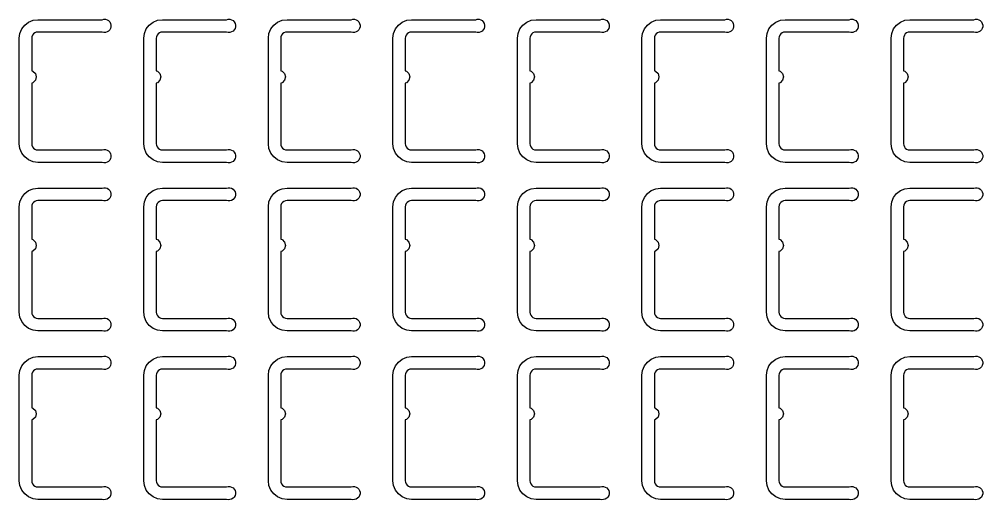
# Model space of a CAD drawing. Extents: x 11 to 212, y 11 to 212.
# Drawn here: x 79.67 to 93.32, y 142.42 to 149.23 of the extents above; entities that cross this region are included whole.
import ezdxf

# ---------------------------------------------------------------- set-up
doc = ezdxf.new("R2010")
doc.units = 0
doc.layers.add('L4', color=7, linetype='continuous')

msp = doc.modelspace()

# ---------------------------------------------------------------- linework, layer by layer
at = {"layer": 'L4'}
for points in [[(80.844, 147.382), (80.867, 147.388), (80.891, 147.387), (80.914, 147.38), (80.935, 147.368), (80.952, 147.35), (80.964, 147.329), (80.97, 147.306), (80.97, 147.282), (80.964, 147.259), (80.952, 147.238), (80.935, 147.22), (80.914, 147.208), (80.891, 147.201), (80.867, 147.2), (80.844, 147.206), (79.935, 147.206), (79.867, 147.215), (79.803, 147.241), (79.748, 147.283), (79.706, 147.338), (79.68, 147.402), (79.671, 147.471), (79.671, 148.965), (79.68, 149.033), (79.706, 149.097), (79.748, 149.152), (79.803, 149.194), (79.867, 149.22), (79.935, 149.229), (80.844, 149.229), (80.867, 149.235), (80.891, 149.234), (80.914, 149.227), (80.935, 149.215), (80.952, 149.198), (80.964, 149.177), (80.97, 149.153), (80.97, 149.129), (80.964, 149.106), (80.952, 149.085), (80.935, 149.068), (80.914, 149.055), (80.891, 149.048), (80.867, 149.048), (80.844, 149.053), (79.935, 149.053), (79.912, 149.05), (79.891, 149.041), (79.873, 149.027), (79.859, 149.009), (79.85, 148.988), (79.847, 148.965), (79.847, 148.504), (79.865, 148.499), (79.899, 148.465), (79.912, 148.418), (79.899, 148.371), (79.865, 148.336), (79.847, 148.331), (79.847, 147.471), (79.85, 147.448), (79.859, 147.426), (79.873, 147.408), (79.891, 147.394), (79.912, 147.385), (79.935, 147.382)], [(82.608, 147.382), (82.632, 147.388), (82.656, 147.387), (82.679, 147.38), (82.7, 147.368), (82.717, 147.35), (82.728, 147.329), (82.735, 147.306), (82.735, 147.282), (82.728, 147.259), (82.717, 147.238), (82.7, 147.22), (82.679, 147.208), (82.656, 147.201), (82.632, 147.2), (82.608, 147.206), (81.7, 147.206), (81.631, 147.215), (81.568, 147.241), (81.513, 147.283), (81.471, 147.338), (81.444, 147.402), (81.435, 147.471), (81.435, 148.965), (81.444, 149.033), (81.471, 149.097), (81.513, 149.152), (81.568, 149.194), (81.631, 149.22), (81.7, 149.229), (82.608, 149.229), (82.632, 149.235), (82.656, 149.234), (82.679, 149.227), (82.7, 149.215), (82.717, 149.198), (82.728, 149.177), (82.735, 149.153), (82.735, 149.129), (82.728, 149.106), (82.717, 149.085), (82.7, 149.068), (82.679, 149.055), (82.656, 149.048), (82.632, 149.048), (82.608, 149.053), (81.7, 149.053), (81.677, 149.05), (81.656, 149.041), (81.638, 149.027), (81.624, 149.009), (81.615, 148.988), (81.612, 148.965), (81.612, 148.504), (81.629, 148.499), (81.664, 148.465), (81.676, 148.418), (81.664, 148.371), (81.629, 148.336), (81.612, 148.331), (81.612, 147.471), (81.615, 147.448), (81.624, 147.426), (81.638, 147.408), (81.656, 147.394), (81.677, 147.385), (81.7, 147.382)], [(84.373, 147.382), (84.397, 147.388), (84.421, 147.387), (84.444, 147.38), (84.464, 147.368), (84.481, 147.35), (84.493, 147.329), (84.499, 147.306), (84.499, 147.282), (84.493, 147.259), (84.481, 147.238), (84.464, 147.22), (84.444, 147.208), (84.421, 147.201), (84.397, 147.2), (84.373, 147.206), (83.465, 147.206), (83.396, 147.215), (83.332, 147.241), (83.278, 147.283), (83.235, 147.338), (83.209, 147.402), (83.2, 147.471), (83.2, 148.965), (83.209, 149.033), (83.235, 149.097), (83.278, 149.152), (83.332, 149.194), (83.396, 149.22), (83.465, 149.229), (84.373, 149.229), (84.397, 149.235), (84.421, 149.234), (84.444, 149.227), (84.464, 149.215), (84.481, 149.198), (84.493, 149.177), (84.499, 149.153), (84.499, 149.129), (84.493, 149.106), (84.481, 149.085), (84.464, 149.068), (84.444, 149.055), (84.421, 149.048), (84.397, 149.048), (84.373, 149.053), (83.465, 149.053), (83.442, 149.05), (83.421, 149.041), (83.402, 149.027), (83.388, 149.009), (83.379, 148.988), (83.376, 148.965), (83.376, 148.504), (83.394, 148.499), (83.429, 148.465), (83.441, 148.418), (83.429, 148.371), (83.394, 148.336), (83.376, 148.331), (83.376, 147.471), (83.379, 147.448), (83.388, 147.426), (83.402, 147.408), (83.421, 147.394), (83.442, 147.385), (83.465, 147.382)], [(86.138, 147.382), (86.161, 147.388), (86.185, 147.387), (86.209, 147.38), (86.229, 147.368), (86.246, 147.35), (86.258, 147.329), (86.264, 147.306), (86.264, 147.282), (86.258, 147.259), (86.246, 147.238), (86.229, 147.22), (86.209, 147.208), (86.185, 147.201), (86.161, 147.2), (86.138, 147.206), (85.229, 147.206), (85.161, 147.215), (85.097, 147.241), (85.042, 147.283), (85, 147.338), (84.974, 147.402), (84.965, 147.471), (84.965, 148.965), (84.974, 149.033), (85, 149.097), (85.042, 149.152), (85.097, 149.194), (85.161, 149.22), (85.229, 149.229), (86.138, 149.229), (86.161, 149.235), (86.185, 149.234), (86.209, 149.227), (86.229, 149.215), (86.246, 149.198), (86.258, 149.177), (86.264, 149.153), (86.264, 149.129), (86.258, 149.106), (86.246, 149.085), (86.229, 149.068), (86.209, 149.055), (86.185, 149.048), (86.161, 149.048), (86.138, 149.053), (85.229, 149.053), (85.207, 149.05), (85.185, 149.041), (85.167, 149.027), (85.153, 149.009), (85.144, 148.988), (85.141, 148.965), (85.141, 148.504), (85.159, 148.499), (85.193, 148.465), (85.206, 148.418), (85.193, 148.371), (85.159, 148.336), (85.141, 148.331), (85.141, 147.471), (85.144, 147.448), (85.153, 147.426), (85.167, 147.408), (85.185, 147.394), (85.207, 147.385), (85.229, 147.382)], [(87.903, 147.382), (87.926, 147.388), (87.95, 147.387), (87.973, 147.38), (87.994, 147.368), (88.011, 147.35), (88.023, 147.329), (88.029, 147.306), (88.029, 147.282), (88.023, 147.259), (88.011, 147.238), (87.994, 147.22), (87.973, 147.208), (87.95, 147.201), (87.926, 147.2), (87.903, 147.206), (86.994, 147.206), (86.926, 147.215), (86.862, 147.241), (86.807, 147.283), (86.765, 147.338), (86.738, 147.402), (86.729, 147.471), (86.729, 148.965), (86.738, 149.033), (86.765, 149.097), (86.807, 149.152), (86.862, 149.194), (86.926, 149.22), (86.994, 149.229), (87.903, 149.229), (87.926, 149.235), (87.95, 149.234), (87.973, 149.227), (87.994, 149.215), (88.011, 149.198), (88.023, 149.177), (88.029, 149.153), (88.029, 149.129), (88.023, 149.106), (88.011, 149.085), (87.994, 149.068), (87.973, 149.055), (87.95, 149.048), (87.926, 149.048), (87.903, 149.053), (86.994, 149.053), (86.971, 149.05), (86.95, 149.041), (86.932, 149.027), (86.918, 149.009), (86.909, 148.988), (86.906, 148.965), (86.906, 148.504), (86.924, 148.499), (86.958, 148.465), (86.971, 148.418), (86.958, 148.371), (86.924, 148.336), (86.906, 148.331), (86.906, 147.471), (86.909, 147.448), (86.918, 147.426), (86.932, 147.408), (86.95, 147.394), (86.971, 147.385), (86.994, 147.382)], [(89.667, 147.382), (89.691, 147.388), (89.715, 147.387), (89.738, 147.38), (89.759, 147.368), (89.775, 147.35), (89.787, 147.329), (89.793, 147.306), (89.793, 147.282), (89.787, 147.259), (89.775, 147.238), (89.759, 147.22), (89.738, 147.208), (89.715, 147.201), (89.691, 147.2), (89.667, 147.206), (88.759, 147.206), (88.69, 147.215), (88.626, 147.241), (88.572, 147.283), (88.53, 147.338), (88.503, 147.402), (88.494, 147.471), (88.494, 148.965), (88.503, 149.033), (88.53, 149.097), (88.572, 149.152), (88.626, 149.194), (88.69, 149.22), (88.759, 149.229), (89.667, 149.229), (89.691, 149.235), (89.715, 149.234), (89.738, 149.227), (89.759, 149.215), (89.775, 149.198), (89.787, 149.177), (89.793, 149.153), (89.793, 149.129), (89.787, 149.106), (89.775, 149.085), (89.759, 149.068), (89.738, 149.055), (89.715, 149.048), (89.691, 149.048), (89.667, 149.053), (88.759, 149.053), (88.736, 149.05), (88.715, 149.041), (88.696, 149.027), (88.682, 149.009), (88.674, 148.988), (88.671, 148.965), (88.671, 148.504), (88.688, 148.499), (88.723, 148.465), (88.735, 148.418), (88.723, 148.371), (88.688, 148.336), (88.671, 148.331), (88.671, 147.471), (88.674, 147.448), (88.682, 147.426), (88.696, 147.408), (88.715, 147.394), (88.736, 147.385), (88.759, 147.382)], [(91.432, 147.382), (91.455, 147.388), (91.48, 147.387), (91.503, 147.38), (91.523, 147.368), (91.54, 147.35), (91.552, 147.329), (91.558, 147.306), (91.558, 147.282), (91.552, 147.259), (91.54, 147.238), (91.523, 147.22), (91.503, 147.208), (91.48, 147.201), (91.455, 147.2), (91.432, 147.206), (90.524, 147.206), (90.455, 147.215), (90.391, 147.241), (90.336, 147.283), (90.294, 147.338), (90.268, 147.402), (90.259, 147.471), (90.259, 148.965), (90.268, 149.033), (90.294, 149.097), (90.336, 149.152), (90.391, 149.194), (90.455, 149.22), (90.524, 149.229), (91.432, 149.229), (91.455, 149.235), (91.48, 149.234), (91.503, 149.227), (91.523, 149.215), (91.54, 149.198), (91.552, 149.177), (91.558, 149.153), (91.558, 149.129), (91.552, 149.106), (91.54, 149.085), (91.523, 149.068), (91.503, 149.055), (91.48, 149.048), (91.455, 149.048), (91.432, 149.053), (90.524, 149.053), (90.501, 149.05), (90.479, 149.041), (90.461, 149.027), (90.447, 149.009), (90.438, 148.988), (90.435, 148.965), (90.435, 148.504), (90.453, 148.499), (90.487, 148.465), (90.5, 148.418), (90.487, 148.371), (90.453, 148.336), (90.435, 148.331), (90.435, 147.471), (90.438, 147.448), (90.447, 147.426), (90.461, 147.408), (90.479, 147.394), (90.501, 147.385), (90.524, 147.382)], [(93.197, 147.382), (93.22, 147.388), (93.244, 147.387), (93.267, 147.38), (93.288, 147.368), (93.305, 147.35), (93.317, 147.329), (93.323, 147.306), (93.323, 147.282), (93.317, 147.259), (93.305, 147.238), (93.288, 147.22), (93.267, 147.208), (93.244, 147.201), (93.22, 147.2), (93.197, 147.206), (92.288, 147.206), (92.22, 147.215), (92.156, 147.241), (92.101, 147.283), (92.059, 147.338), (92.033, 147.402), (92.024, 147.471), (92.024, 148.965), (92.033, 149.033), (92.059, 149.097), (92.101, 149.152), (92.156, 149.194), (92.22, 149.22), (92.288, 149.229), (93.197, 149.229), (93.22, 149.235), (93.244, 149.234), (93.267, 149.227), (93.288, 149.215), (93.305, 149.198), (93.317, 149.177), (93.323, 149.153), (93.323, 149.129), (93.317, 149.106), (93.305, 149.085), (93.288, 149.068), (93.267, 149.055), (93.244, 149.048), (93.22, 149.048), (93.197, 149.053), (92.288, 149.053), (92.265, 149.05), (92.244, 149.041), (92.226, 149.027), (92.212, 149.009), (92.203, 148.988), (92.2, 148.965), (92.2, 148.504), (92.218, 148.499), (92.252, 148.465), (92.265, 148.418), (92.252, 148.371), (92.218, 148.336), (92.2, 148.331), (92.2, 147.471), (92.203, 147.448), (92.212, 147.426), (92.226, 147.408), (92.244, 147.394), (92.265, 147.385), (92.288, 147.382)], [(80.844, 144.994), (80.867, 145), (80.891, 144.999), (80.914, 144.992), (80.935, 144.98), (80.952, 144.962), (80.964, 144.941), (80.97, 144.918), (80.97, 144.894), (80.964, 144.871), (80.952, 144.85), (80.935, 144.832), (80.914, 144.82), (80.891, 144.813), (80.867, 144.812), (80.844, 144.818), (79.935, 144.818), (79.867, 144.827), (79.803, 144.853), (79.748, 144.895), (79.706, 144.95), (79.68, 145.014), (79.671, 145.082), (79.671, 146.576), (79.68, 146.645), (79.706, 146.709), (79.748, 146.764), (79.803, 146.806), (79.867, 146.832), (79.935, 146.841), (80.844, 146.841), (80.867, 146.847), (80.891, 146.846), (80.914, 146.839), (80.935, 146.827), (80.952, 146.809), (80.964, 146.788), (80.97, 146.765), (80.97, 146.741), (80.964, 146.718), (80.952, 146.697), (80.935, 146.679), (80.914, 146.667), (80.891, 146.66), (80.867, 146.659), (80.844, 146.665), (79.935, 146.665), (79.912, 146.662), (79.891, 146.653), (79.873, 146.639), (79.859, 146.621), (79.85, 146.599), (79.847, 146.576), (79.847, 146.116), (79.865, 146.111), (79.899, 146.076), (79.912, 146.029), (79.899, 145.982), (79.865, 145.948), (79.847, 145.943), (79.847, 145.082), (79.85, 145.06), (79.859, 145.038), (79.873, 145.02), (79.891, 145.006), (79.912, 144.997), (79.935, 144.994)], [(82.608, 144.994), (82.632, 145), (82.656, 144.999), (82.679, 144.992), (82.7, 144.98), (82.717, 144.962), (82.728, 144.941), (82.735, 144.918), (82.735, 144.894), (82.728, 144.871), (82.717, 144.85), (82.7, 144.832), (82.679, 144.82), (82.656, 144.813), (82.632, 144.812), (82.608, 144.818), (81.7, 144.818), (81.631, 144.827), (81.568, 144.853), (81.513, 144.895), (81.471, 144.95), (81.444, 145.014), (81.435, 145.082), (81.435, 146.576), (81.444, 146.645), (81.471, 146.709), (81.513, 146.764), (81.568, 146.806), (81.631, 146.832), (81.7, 146.841), (82.608, 146.841), (82.632, 146.847), (82.656, 146.846), (82.679, 146.839), (82.7, 146.827), (82.717, 146.809), (82.728, 146.788), (82.735, 146.765), (82.735, 146.741), (82.728, 146.718), (82.717, 146.697), (82.7, 146.679), (82.679, 146.667), (82.656, 146.66), (82.632, 146.659), (82.608, 146.665), (81.7, 146.665), (81.677, 146.662), (81.656, 146.653), (81.638, 146.639), (81.624, 146.621), (81.615, 146.599), (81.612, 146.576), (81.612, 146.116), (81.629, 146.111), (81.664, 146.076), (81.676, 146.029), (81.664, 145.982), (81.629, 145.948), (81.612, 145.943), (81.612, 145.082), (81.615, 145.06), (81.624, 145.038), (81.638, 145.02), (81.656, 145.006), (81.677, 144.997), (81.7, 144.994)], [(84.373, 144.994), (84.397, 145), (84.421, 144.999), (84.444, 144.992), (84.464, 144.98), (84.481, 144.962), (84.493, 144.941), (84.499, 144.918), (84.499, 144.894), (84.493, 144.871), (84.481, 144.85), (84.464, 144.832), (84.444, 144.82), (84.421, 144.813), (84.397, 144.812), (84.373, 144.818), (83.465, 144.818), (83.396, 144.827), (83.332, 144.853), (83.278, 144.895), (83.235, 144.95), (83.209, 145.014), (83.2, 145.082), (83.2, 146.576), (83.209, 146.645), (83.235, 146.709), (83.278, 146.764), (83.332, 146.806), (83.396, 146.832), (83.465, 146.841), (84.373, 146.841), (84.397, 146.847), (84.421, 146.846), (84.444, 146.839), (84.464, 146.827), (84.481, 146.809), (84.493, 146.788), (84.499, 146.765), (84.499, 146.741), (84.493, 146.718), (84.481, 146.697), (84.464, 146.679), (84.444, 146.667), (84.421, 146.66), (84.397, 146.659), (84.373, 146.665), (83.465, 146.665), (83.442, 146.662), (83.421, 146.653), (83.402, 146.639), (83.388, 146.621), (83.379, 146.599), (83.376, 146.576), (83.376, 146.116), (83.394, 146.111), (83.429, 146.076), (83.441, 146.029), (83.429, 145.982), (83.394, 145.948), (83.376, 145.943), (83.376, 145.082), (83.379, 145.06), (83.388, 145.038), (83.402, 145.02), (83.421, 145.006), (83.442, 144.997), (83.465, 144.994)], [(86.138, 144.994), (86.161, 145), (86.185, 144.999), (86.209, 144.992), (86.229, 144.98), (86.246, 144.962), (86.258, 144.941), (86.264, 144.918), (86.264, 144.894), (86.258, 144.871), (86.246, 144.85), (86.229, 144.832), (86.209, 144.82), (86.185, 144.813), (86.161, 144.812), (86.138, 144.818), (85.229, 144.818), (85.161, 144.827), (85.097, 144.853), (85.042, 144.895), (85, 144.95), (84.974, 145.014), (84.965, 145.082), (84.965, 146.576), (84.974, 146.645), (85, 146.709), (85.042, 146.764), (85.097, 146.806), (85.161, 146.832), (85.229, 146.841), (86.138, 146.841), (86.161, 146.847), (86.185, 146.846), (86.209, 146.839), (86.229, 146.827), (86.246, 146.809), (86.258, 146.788), (86.264, 146.765), (86.264, 146.741), (86.258, 146.718), (86.246, 146.697), (86.229, 146.679), (86.209, 146.667), (86.185, 146.66), (86.161, 146.659), (86.138, 146.665), (85.229, 146.665), (85.207, 146.662), (85.185, 146.653), (85.167, 146.639), (85.153, 146.621), (85.144, 146.599), (85.141, 146.576), (85.141, 146.116), (85.159, 146.111), (85.193, 146.076), (85.206, 146.029), (85.193, 145.982), (85.159, 145.948), (85.141, 145.943), (85.141, 145.082), (85.144, 145.06), (85.153, 145.038), (85.167, 145.02), (85.185, 145.006), (85.207, 144.997), (85.229, 144.994)], [(87.903, 144.994), (87.926, 145), (87.95, 144.999), (87.973, 144.992), (87.994, 144.98), (88.011, 144.962), (88.023, 144.941), (88.029, 144.918), (88.029, 144.894), (88.023, 144.871), (88.011, 144.85), (87.994, 144.832), (87.973, 144.82), (87.95, 144.813), (87.926, 144.812), (87.903, 144.818), (86.994, 144.818), (86.926, 144.827), (86.862, 144.853), (86.807, 144.895), (86.765, 144.95), (86.738, 145.014), (86.729, 145.082), (86.729, 146.576), (86.738, 146.645), (86.765, 146.709), (86.807, 146.764), (86.862, 146.806), (86.926, 146.832), (86.994, 146.841), (87.903, 146.841), (87.926, 146.847), (87.95, 146.846), (87.973, 146.839), (87.994, 146.827), (88.011, 146.809), (88.023, 146.788), (88.029, 146.765), (88.029, 146.741), (88.023, 146.718), (88.011, 146.697), (87.994, 146.679), (87.973, 146.667), (87.95, 146.66), (87.926, 146.659), (87.903, 146.665), (86.994, 146.665), (86.971, 146.662), (86.95, 146.653), (86.932, 146.639), (86.918, 146.621), (86.909, 146.599), (86.906, 146.576), (86.906, 146.116), (86.924, 146.111), (86.958, 146.076), (86.971, 146.029), (86.958, 145.982), (86.924, 145.948), (86.906, 145.943), (86.906, 145.082), (86.909, 145.06), (86.918, 145.038), (86.932, 145.02), (86.95, 145.006), (86.971, 144.997), (86.994, 144.994)], [(89.667, 144.994), (89.691, 145), (89.715, 144.999), (89.738, 144.992), (89.759, 144.98), (89.775, 144.962), (89.787, 144.941), (89.793, 144.918), (89.793, 144.894), (89.787, 144.871), (89.775, 144.85), (89.759, 144.832), (89.738, 144.82), (89.715, 144.813), (89.691, 144.812), (89.667, 144.818), (88.759, 144.818), (88.69, 144.827), (88.626, 144.853), (88.572, 144.895), (88.53, 144.95), (88.503, 145.014), (88.494, 145.082), (88.494, 146.576), (88.503, 146.645), (88.53, 146.709), (88.572, 146.764), (88.626, 146.806), (88.69, 146.832), (88.759, 146.841), (89.667, 146.841), (89.691, 146.847), (89.715, 146.846), (89.738, 146.839), (89.759, 146.827), (89.775, 146.809), (89.787, 146.788), (89.793, 146.765), (89.793, 146.741), (89.787, 146.718), (89.775, 146.697), (89.759, 146.679), (89.738, 146.667), (89.715, 146.66), (89.691, 146.659), (89.667, 146.665), (88.759, 146.665), (88.736, 146.662), (88.715, 146.653), (88.696, 146.639), (88.682, 146.621), (88.674, 146.599), (88.671, 146.576), (88.671, 146.116), (88.688, 146.111), (88.723, 146.076), (88.735, 146.029), (88.723, 145.982), (88.688, 145.948), (88.671, 145.943), (88.671, 145.082), (88.674, 145.06), (88.682, 145.038), (88.696, 145.02), (88.715, 145.006), (88.736, 144.997), (88.759, 144.994)], [(91.432, 144.994), (91.455, 145), (91.48, 144.999), (91.503, 144.992), (91.523, 144.98), (91.54, 144.962), (91.552, 144.941), (91.558, 144.918), (91.558, 144.894), (91.552, 144.871), (91.54, 144.85), (91.523, 144.832), (91.503, 144.82), (91.48, 144.813), (91.455, 144.812), (91.432, 144.818), (90.524, 144.818), (90.455, 144.827), (90.391, 144.853), (90.336, 144.895), (90.294, 144.95), (90.268, 145.014), (90.259, 145.082), (90.259, 146.576), (90.268, 146.645), (90.294, 146.709), (90.336, 146.764), (90.391, 146.806), (90.455, 146.832), (90.524, 146.841), (91.432, 146.841), (91.455, 146.847), (91.48, 146.846), (91.503, 146.839), (91.523, 146.827), (91.54, 146.809), (91.552, 146.788), (91.558, 146.765), (91.558, 146.741), (91.552, 146.718), (91.54, 146.697), (91.523, 146.679), (91.503, 146.667), (91.48, 146.66), (91.455, 146.659), (91.432, 146.665), (90.524, 146.665), (90.501, 146.662), (90.479, 146.653), (90.461, 146.639), (90.447, 146.621), (90.438, 146.599), (90.435, 146.576), (90.435, 146.116), (90.453, 146.111), (90.487, 146.076), (90.5, 146.029), (90.487, 145.982), (90.453, 145.948), (90.435, 145.943), (90.435, 145.082), (90.438, 145.06), (90.447, 145.038), (90.461, 145.02), (90.479, 145.006), (90.501, 144.997), (90.524, 144.994)], [(93.197, 144.994), (93.22, 145), (93.244, 144.999), (93.267, 144.992), (93.288, 144.98), (93.305, 144.962), (93.317, 144.941), (93.323, 144.918), (93.323, 144.894), (93.317, 144.871), (93.305, 144.85), (93.288, 144.832), (93.267, 144.82), (93.244, 144.813), (93.22, 144.812), (93.197, 144.818), (92.288, 144.818), (92.22, 144.827), (92.156, 144.853), (92.101, 144.895), (92.059, 144.95), (92.033, 145.014), (92.024, 145.082), (92.024, 146.576), (92.033, 146.645), (92.059, 146.709), (92.101, 146.764), (92.156, 146.806), (92.22, 146.832), (92.288, 146.841), (93.197, 146.841), (93.22, 146.847), (93.244, 146.846), (93.267, 146.839), (93.288, 146.827), (93.305, 146.809), (93.317, 146.788), (93.323, 146.765), (93.323, 146.741), (93.317, 146.718), (93.305, 146.697), (93.288, 146.679), (93.267, 146.667), (93.244, 146.66), (93.22, 146.659), (93.197, 146.665), (92.288, 146.665), (92.265, 146.662), (92.244, 146.653), (92.226, 146.639), (92.212, 146.621), (92.203, 146.599), (92.2, 146.576), (92.2, 146.116), (92.218, 146.111), (92.252, 146.076), (92.265, 146.029), (92.252, 145.982), (92.218, 145.948), (92.2, 145.943), (92.2, 145.082), (92.203, 145.06), (92.212, 145.038), (92.226, 145.02), (92.244, 145.006), (92.265, 144.997), (92.288, 144.994)], [(80.844, 142.606), (80.867, 142.611), (80.891, 142.611), (80.914, 142.604), (80.935, 142.591), (80.952, 142.574), (80.964, 142.553), (80.97, 142.53), (80.97, 142.506), (80.964, 142.482), (80.952, 142.461), (80.935, 142.444), (80.914, 142.432), (80.891, 142.425), (80.867, 142.424), (80.844, 142.429), (79.935, 142.429), (79.867, 142.438), (79.803, 142.465), (79.748, 142.507), (79.706, 142.562), (79.68, 142.626), (79.671, 142.694), (79.671, 144.188), (79.68, 144.257), (79.706, 144.321), (79.748, 144.375), (79.803, 144.417), (79.867, 144.444), (79.935, 144.453), (80.844, 144.453), (80.867, 144.458), (80.891, 144.458), (80.914, 144.451), (80.935, 144.438), (80.952, 144.421), (80.964, 144.4), (80.97, 144.377), (80.97, 144.353), (80.964, 144.329), (80.952, 144.308), (80.935, 144.291), (80.914, 144.279), (80.891, 144.272), (80.867, 144.271), (80.844, 144.276), (79.935, 144.276), (79.912, 144.273), (79.891, 144.265), (79.873, 144.251), (79.859, 144.232), (79.85, 144.211), (79.847, 144.188), (79.847, 143.727), (79.865, 143.723), (79.899, 143.688), (79.912, 143.641), (79.899, 143.594), (79.865, 143.56), (79.847, 143.555), (79.847, 142.694), (79.85, 142.671), (79.859, 142.65), (79.873, 142.632), (79.891, 142.618), (79.912, 142.609), (79.935, 142.606)], [(82.608, 142.606), (82.632, 142.611), (82.656, 142.611), (82.679, 142.604), (82.7, 142.591), (82.717, 142.574), (82.728, 142.553), (82.735, 142.53), (82.735, 142.506), (82.728, 142.482), (82.717, 142.461), (82.7, 142.444), (82.679, 142.432), (82.656, 142.425), (82.632, 142.424), (82.608, 142.429), (81.7, 142.429), (81.631, 142.438), (81.568, 142.465), (81.513, 142.507), (81.471, 142.562), (81.444, 142.626), (81.435, 142.694), (81.435, 144.188), (81.444, 144.257), (81.471, 144.321), (81.513, 144.375), (81.568, 144.417), (81.631, 144.444), (81.7, 144.453), (82.608, 144.453), (82.632, 144.458), (82.656, 144.458), (82.679, 144.451), (82.7, 144.438), (82.717, 144.421), (82.728, 144.4), (82.735, 144.377), (82.735, 144.353), (82.728, 144.329), (82.717, 144.308), (82.7, 144.291), (82.679, 144.279), (82.656, 144.272), (82.632, 144.271), (82.608, 144.276), (81.7, 144.276), (81.677, 144.273), (81.656, 144.265), (81.638, 144.251), (81.624, 144.232), (81.615, 144.211), (81.612, 144.188), (81.612, 143.727), (81.629, 143.723), (81.664, 143.688), (81.676, 143.641), (81.664, 143.594), (81.629, 143.56), (81.612, 143.555), (81.612, 142.694), (81.615, 142.671), (81.624, 142.65), (81.638, 142.632), (81.656, 142.618), (81.677, 142.609), (81.7, 142.606)], [(84.373, 142.606), (84.397, 142.611), (84.421, 142.611), (84.444, 142.604), (84.464, 142.591), (84.481, 142.574), (84.493, 142.553), (84.499, 142.53), (84.499, 142.506), (84.493, 142.482), (84.481, 142.461), (84.464, 142.444), (84.444, 142.432), (84.421, 142.425), (84.397, 142.424), (84.373, 142.429), (83.465, 142.429), (83.396, 142.438), (83.332, 142.465), (83.278, 142.507), (83.235, 142.562), (83.209, 142.626), (83.2, 142.694), (83.2, 144.188), (83.209, 144.257), (83.235, 144.321), (83.278, 144.375), (83.332, 144.417), (83.396, 144.444), (83.465, 144.453), (84.373, 144.453), (84.397, 144.458), (84.421, 144.458), (84.444, 144.451), (84.464, 144.438), (84.481, 144.421), (84.493, 144.4), (84.499, 144.377), (84.499, 144.353), (84.493, 144.329), (84.481, 144.308), (84.464, 144.291), (84.444, 144.279), (84.421, 144.272), (84.397, 144.271), (84.373, 144.276), (83.465, 144.276), (83.442, 144.273), (83.421, 144.265), (83.402, 144.251), (83.388, 144.232), (83.379, 144.211), (83.376, 144.188), (83.376, 143.727), (83.394, 143.723), (83.429, 143.688), (83.441, 143.641), (83.429, 143.594), (83.394, 143.56), (83.376, 143.555), (83.376, 142.694), (83.379, 142.671), (83.388, 142.65), (83.402, 142.632), (83.421, 142.618), (83.442, 142.609), (83.465, 142.606)], [(86.138, 142.606), (86.161, 142.611), (86.185, 142.611), (86.209, 142.604), (86.229, 142.591), (86.246, 142.574), (86.258, 142.553), (86.264, 142.53), (86.264, 142.506), (86.258, 142.482), (86.246, 142.461), (86.229, 142.444), (86.209, 142.432), (86.185, 142.425), (86.161, 142.424), (86.138, 142.429), (85.229, 142.429), (85.161, 142.438), (85.097, 142.465), (85.042, 142.507), (85, 142.562), (84.974, 142.626), (84.965, 142.694), (84.965, 144.188), (84.974, 144.257), (85, 144.321), (85.042, 144.375), (85.097, 144.417), (85.161, 144.444), (85.229, 144.453), (86.138, 144.453), (86.161, 144.458), (86.185, 144.458), (86.209, 144.451), (86.229, 144.438), (86.246, 144.421), (86.258, 144.4), (86.264, 144.377), (86.264, 144.353), (86.258, 144.329), (86.246, 144.308), (86.229, 144.291), (86.209, 144.279), (86.185, 144.272), (86.161, 144.271), (86.138, 144.276), (85.229, 144.276), (85.207, 144.273), (85.185, 144.265), (85.167, 144.251), (85.153, 144.232), (85.144, 144.211), (85.141, 144.188), (85.141, 143.727), (85.159, 143.723), (85.193, 143.688), (85.206, 143.641), (85.193, 143.594), (85.159, 143.56), (85.141, 143.555), (85.141, 142.694), (85.144, 142.671), (85.153, 142.65), (85.167, 142.632), (85.185, 142.618), (85.207, 142.609), (85.229, 142.606)], [(87.903, 142.606), (87.926, 142.611), (87.95, 142.611), (87.973, 142.604), (87.994, 142.591), (88.011, 142.574), (88.023, 142.553), (88.029, 142.53), (88.029, 142.506), (88.023, 142.482), (88.011, 142.461), (87.994, 142.444), (87.973, 142.432), (87.95, 142.425), (87.926, 142.424), (87.903, 142.429), (86.994, 142.429), (86.926, 142.438), (86.862, 142.465), (86.807, 142.507), (86.765, 142.562), (86.738, 142.626), (86.729, 142.694), (86.729, 144.188), (86.738, 144.257), (86.765, 144.321), (86.807, 144.375), (86.862, 144.417), (86.926, 144.444), (86.994, 144.453), (87.903, 144.453), (87.926, 144.458), (87.95, 144.458), (87.973, 144.451), (87.994, 144.438), (88.011, 144.421), (88.023, 144.4), (88.029, 144.377), (88.029, 144.353), (88.023, 144.329), (88.011, 144.308), (87.994, 144.291), (87.973, 144.279), (87.95, 144.272), (87.926, 144.271), (87.903, 144.276), (86.994, 144.276), (86.971, 144.273), (86.95, 144.265), (86.932, 144.251), (86.918, 144.232), (86.909, 144.211), (86.906, 144.188), (86.906, 143.727), (86.924, 143.723), (86.958, 143.688), (86.971, 143.641), (86.958, 143.594), (86.924, 143.56), (86.906, 143.555), (86.906, 142.694), (86.909, 142.671), (86.918, 142.65), (86.932, 142.632), (86.95, 142.618), (86.971, 142.609), (86.994, 142.606)], [(89.667, 142.606), (89.691, 142.611), (89.715, 142.611), (89.738, 142.604), (89.759, 142.591), (89.775, 142.574), (89.787, 142.553), (89.793, 142.53), (89.793, 142.506), (89.787, 142.482), (89.775, 142.461), (89.759, 142.444), (89.738, 142.432), (89.715, 142.425), (89.691, 142.424), (89.667, 142.429), (88.759, 142.429), (88.69, 142.438), (88.626, 142.465), (88.572, 142.507), (88.53, 142.562), (88.503, 142.626), (88.494, 142.694), (88.494, 144.188), (88.503, 144.257), (88.53, 144.321), (88.572, 144.375), (88.626, 144.417), (88.69, 144.444), (88.759, 144.453), (89.667, 144.453), (89.691, 144.458), (89.715, 144.458), (89.738, 144.451), (89.759, 144.438), (89.775, 144.421), (89.787, 144.4), (89.793, 144.377), (89.793, 144.353), (89.787, 144.329), (89.775, 144.308), (89.759, 144.291), (89.738, 144.279), (89.715, 144.272), (89.691, 144.271), (89.667, 144.276), (88.759, 144.276), (88.736, 144.273), (88.715, 144.265), (88.696, 144.251), (88.682, 144.232), (88.674, 144.211), (88.671, 144.188), (88.671, 143.727), (88.688, 143.723), (88.723, 143.688), (88.735, 143.641), (88.723, 143.594), (88.688, 143.56), (88.671, 143.555), (88.671, 142.694), (88.674, 142.671), (88.682, 142.65), (88.696, 142.632), (88.715, 142.618), (88.736, 142.609), (88.759, 142.606)], [(91.432, 142.606), (91.455, 142.611), (91.48, 142.611), (91.503, 142.604), (91.523, 142.591), (91.54, 142.574), (91.552, 142.553), (91.558, 142.53), (91.558, 142.506), (91.552, 142.482), (91.54, 142.461), (91.523, 142.444), (91.503, 142.432), (91.48, 142.425), (91.455, 142.424), (91.432, 142.429), (90.524, 142.429), (90.455, 142.438), (90.391, 142.465), (90.336, 142.507), (90.294, 142.562), (90.268, 142.626), (90.259, 142.694), (90.259, 144.188), (90.268, 144.257), (90.294, 144.321), (90.336, 144.375), (90.391, 144.417), (90.455, 144.444), (90.524, 144.453), (91.432, 144.453), (91.455, 144.458), (91.48, 144.458), (91.503, 144.451), (91.523, 144.438), (91.54, 144.421), (91.552, 144.4), (91.558, 144.377), (91.558, 144.353), (91.552, 144.329), (91.54, 144.308), (91.523, 144.291), (91.503, 144.279), (91.48, 144.272), (91.455, 144.271), (91.432, 144.276), (90.524, 144.276), (90.501, 144.273), (90.479, 144.265), (90.461, 144.251), (90.447, 144.232), (90.438, 144.211), (90.435, 144.188), (90.435, 143.727), (90.453, 143.723), (90.487, 143.688), (90.5, 143.641), (90.487, 143.594), (90.453, 143.56), (90.435, 143.555), (90.435, 142.694), (90.438, 142.671), (90.447, 142.65), (90.461, 142.632), (90.479, 142.618), (90.501, 142.609), (90.524, 142.606)], [(93.197, 142.606), (93.22, 142.611), (93.244, 142.611), (93.267, 142.604), (93.288, 142.591), (93.305, 142.574), (93.317, 142.553), (93.323, 142.53), (93.323, 142.506), (93.317, 142.482), (93.305, 142.461), (93.288, 142.444), (93.267, 142.432), (93.244, 142.425), (93.22, 142.424), (93.197, 142.429), (92.288, 142.429), (92.22, 142.438), (92.156, 142.465), (92.101, 142.507), (92.059, 142.562), (92.033, 142.626), (92.024, 142.694), (92.024, 144.188), (92.033, 144.257), (92.059, 144.321), (92.101, 144.375), (92.156, 144.417), (92.22, 144.444), (92.288, 144.453), (93.197, 144.453), (93.22, 144.458), (93.244, 144.458), (93.267, 144.451), (93.288, 144.438), (93.305, 144.421), (93.317, 144.4), (93.323, 144.377), (93.323, 144.353), (93.317, 144.329), (93.305, 144.308), (93.288, 144.291), (93.267, 144.279), (93.244, 144.272), (93.22, 144.271), (93.197, 144.276), (92.288, 144.276), (92.265, 144.273), (92.244, 144.265), (92.226, 144.251), (92.212, 144.232), (92.203, 144.211), (92.2, 144.188), (92.2, 143.727), (92.218, 143.723), (92.252, 143.688), (92.265, 143.641), (92.252, 143.594), (92.218, 143.56), (92.2, 143.555), (92.2, 142.694), (92.203, 142.671), (92.212, 142.65), (92.226, 142.632), (92.244, 142.618), (92.265, 142.609), (92.288, 142.606)]]:
    msp.add_lwpolyline(points, close=True, dxfattribs=at)

doc.saveas('drawing.dxf')
